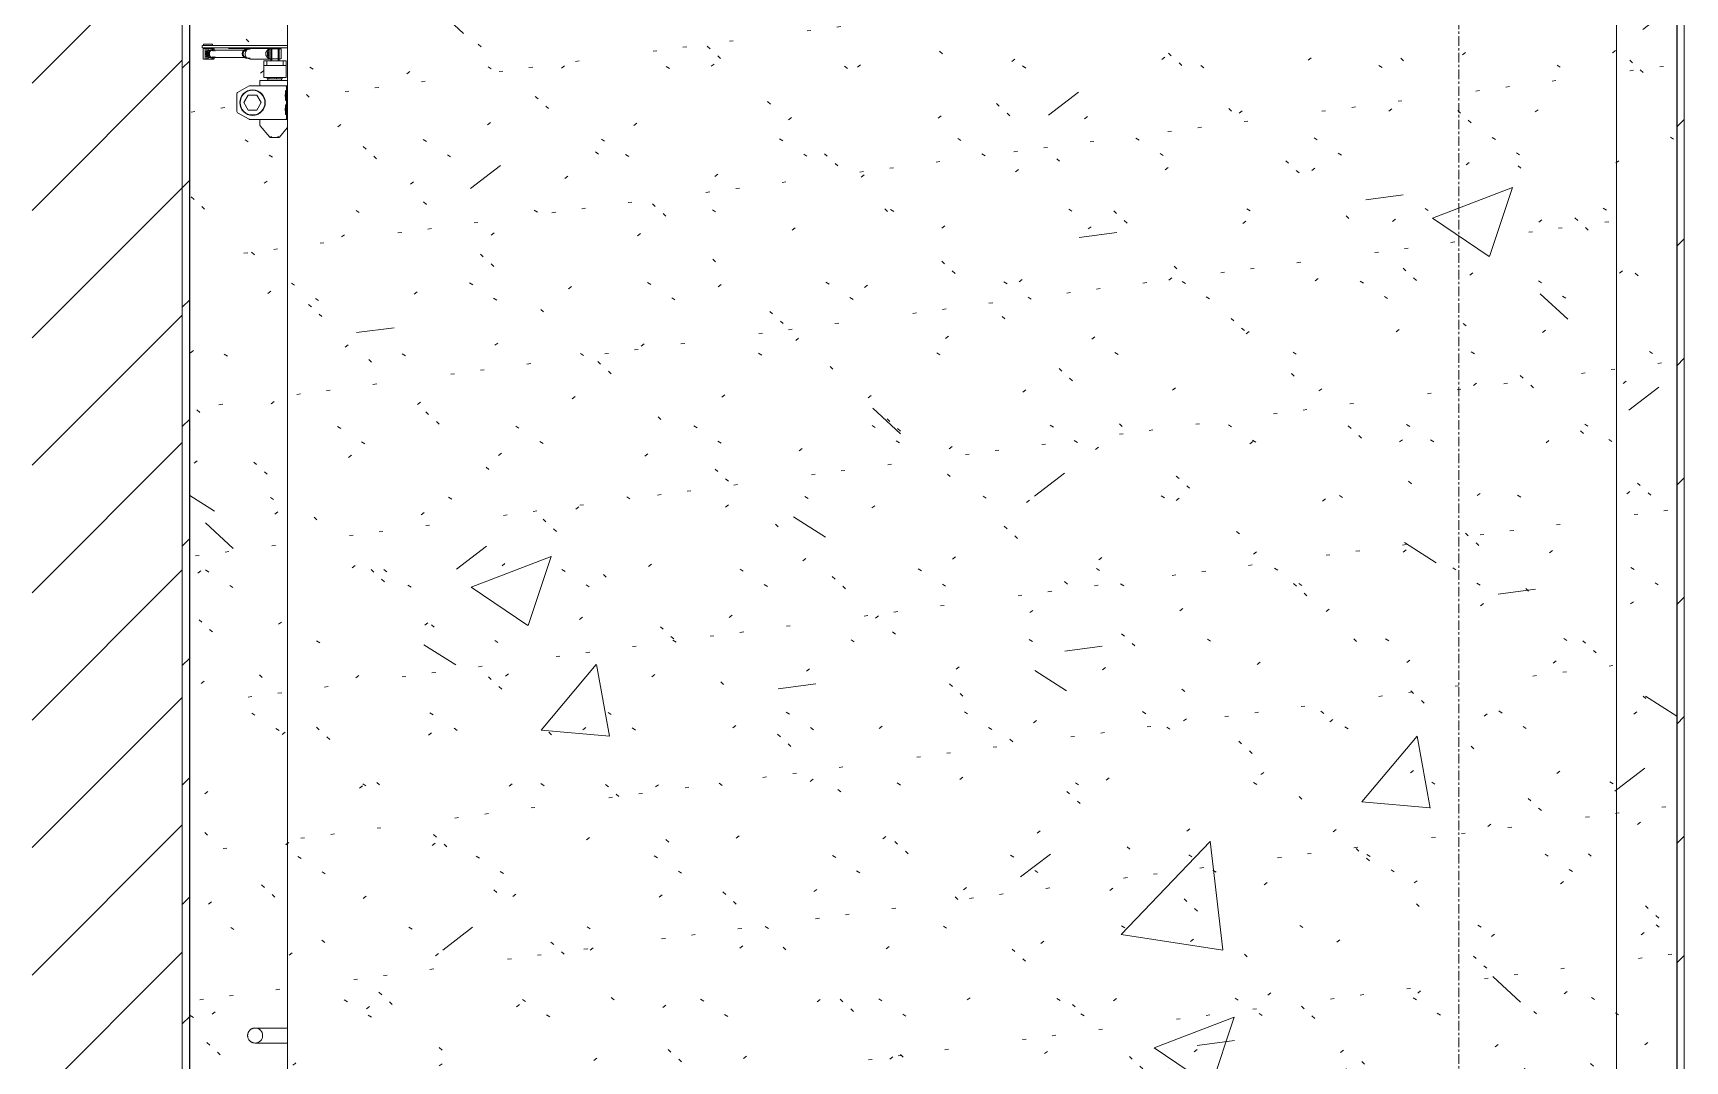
# Model space of a CAD drawing. Header units: millimetres. Extents: x 3451 to 201731, y -8641 to 35300.
# Drawn here: x 164892 to 167092, y 26866 to 28235 of the extents above; entities that cross this region are included whole.
import ezdxf

# ---------------------------------------------------------------- set-up
doc = ezdxf.new("R2010")
doc.units = ezdxf.units.MM
doc.linetypes.add('Grid Line', pattern=[22.225, 12.7, -3.175, 3.175, -3.175])
for name, color, linetype, lineweight in [('A-DOOR', 31, 'Continuous', 9), ('A-WALL', 113, 'Continuous', 9), ('A-WALL-PATT-4', 111, 'Continuous', 9), ('I-WALL', 2, 'Continuous', 9), ('I-WALL-2', 2, 'Continuous', 25), ('S-GRID-1', 1, 'Grid Line', 9)]:
    doc.layers.add(name, color=color, linetype=linetype, lineweight=lineweight)
pattern_1 = [(50, (148640.8, 14125), (1093.104, -95.634), [114.3, -1257.3]), (355, (148640.8, 14125), (-211.457, 1146.34), [91.44, -1005.84]), (100.451, (148731.9, 14117), (881.656, 1050.7), [97.14, -1068.54]), (46.184, (148640.8, 14429.8), (1626.475, -252.26), [171.45, -1885.95]), (96.636, (148776.3, 14408.8), (1424.42, 1484.57), [145.71, -1602.81]), (351.184, (148640.8, 14429.8), (1424.43, 1484.55), [137.16, -1508.76]), (21, (148793.2, 14353.6), (909.686, -613.59), [114.3, -1257.3]), (326, (148793.2, 14353.6), (370.81, 1105.13), [91.44, -1005.84]), (71.451, (148869, 14302.5), (1280.503, 491.528), [97.14, -1068.54]), (37.5, (148640.8, 14125), (18.5313, 507.33), [50.292, -943.356, 50.292, -970.788, -1009.65]), (37.5, (148640.8, 14125), (18.5313, 507.33), [-2014.728, 50.292, -959.358]), (7.5, (148640.8, 14125), (400.918, 601.084), [50.292, -531.876, 50.292, -920.496, -384.81]), (7.5, (148640.8, 14125), (400.918, 601.084), [-1552.956, 50.292, -334.518]), (327.5, (148300.93, 14125), (813.545, -34.374), [50.292, -330.708, 50.292, -1138.428, -1577.34]), (327.5, (148300.93, 14125), (813.545, -34.374), [-1569.72, 50.292, -1527.048]), (317.5, (148148.5, 14125), (888.775, 152.56), [50.292, -445.008, 50.292, -739.14, -1120.14]), (317.5, (148148.5, 14125), (888.775, 152.56), [-1284.732, 50.292, -1069.848])]
pattern_2 = [(37.5, (148640.78, 14125), (-4.79953, 146.8239), [5.029, -110.795, 5.029, -124.511, -123.825]), (37.5, (148640.78, 14125), (-4.79953, 146.8239), [-245.364, 5.029, -118.796]), (7.5, (148640.78, 14125), (134.8574, 215.0472), [5.029, -57.455, 5.029, -99.365, -40.005]), (7.5, (148640.78, 14125), (134.8574, 215.0472), [-166.878, 5.029, -34.976]), (327.5, (148547.06, 14125), (237.29776, 0.4316), [5.029, -33.071, 5.029, -132.131, -179.07]), (327.5, (148547.06, 14125), (237.29776, 0.4316), [-175.26, 5.029, -174.041]), (317.5, (148547.06, 14125), (229.067, 66.8792), [5.029, -14.021, 5.029, -84.887, -102.87]), (317.5, (148547.06, 14125), (229.067, 66.8792), [-108.966, 5.029, -97.841])]
pattern_3 = [(45, (148640.78, 14125), (-79.5495, 79.5495), [])]

# ---------------------------------------------------------------- blocks, each defined once
blk = doc.blocks.new('FD_02 - FD_03 - FD_03-KY THUAT-900x2200mm-V279-TKCS_MẶT CẮT D')
at = {"layer": 'A-DOOR'}
for p, q in [((-35510.8, 11218.5), (-35510.8, 11215.5)), ((-35510.3, 11218.5), (-35510.3, 11218.5)), ((-35510.3, 11218.5), (-35502.6, 11218.5)), ((-35510.3, 11215.5), (-35502.6, 11215.5)), ((-35510.3, 11215.5), (-35510.3, 11215.5)), ((-35509.6, 11214.5), (-35509.6, 11200.5)), ((-35509.3, 11214.5), (-35507, 11214.5)), ((-35509.1, 11220.3), (-35509.1, 11218.5)), ((-35497.1, 11220.3), (-35509.1, 11220.3)), ((-35509.1, 11220.3), (-35497.1, 11220.3)), ((-35507, 11200.5), (-35509.1, 11200.5)), ((-35508.1, 11215.5), (-35508.1, 11214.5)), ((-35507, 11214.5), (-35505.4, 11214.5)), ((-35507, 11214.5), (-35507, 11200.5)), ((-35505.4, 11200.5), (-35507, 11200.5)), ((-35506.7, 11214.5), (-35504.4, 11214.5)), ((-35504.8, 11214.5), (-35506.3, 11214.5)), ((-35504.1, 11214.5), (-35506.2, 11214.5)), ((-35506.2, 11200.5), (-35504.8, 11200.5)), ((-35503.5, 11214.5), (-35505.4, 11214.5)), ((-35505.4, 11200.5), (-35503.5, 11200.5)), ((-35504.6, 11214.5), (-35501.5, 11214.5)), ((-35504.6, 11200.5), (-35504.6, 11214.5)), ((-35501.5, 11200.5), (-35504.6, 11200.5)), ((-35503.7, 11211.5), (-35502, 11211.5)), ((-35503.7, 11211.5), (-35503.7, 11203.5)), ((-35502, 11203.5), (-35503.7, 11203.5)), ((-35503.1, 11218.5), (-35500.6, 11218.5)), ((-35500.6, 11218.5), (-35503.1, 11218.5)), ((-35501.6, 11218.5), (-35503.1, 11218.5)), ((-35503.1, 11218.5), (-35501.6, 11218.5)), ((-35500.6, 11215.5), (-35503.1, 11215.5)), ((-35503.1, 11215.5), (-35500.6, 11215.5)), ((-35500.6, 11215.5), (-35503.1, 11215.5)), ((-35503.1, 11215.5), (-35500.6, 11215.5)), ((-35501, 11218.5), (-35502.6, 11218.5)), ((-35502.6, 11218.5), (-35501, 11218.5)), ((-35502.6, 11215.5), (-35501, 11215.5)), ((-35501, 11215.5), (-35502.6, 11215.5)), ((-35502, 11211.5), (-35501.7, 11211.5)), ((-35501.7, 11203.5), (-35502, 11203.5)), ((-35501.7, 11211.5), (-35499.8, 11211.5)), ((-35499.8, 11203.5), (-35501.7, 11203.5)), ((-35451.6, 11212.5), (-35501.6, 11212.5)), ((-35501.6, 11202.5), (-35451.6, 11202.5)), ((-35501.5, 11214.5), (-35498.7, 11214.5)), ((-35498.7, 11200.5), (-35501.5, 11200.5)), ((-35501, 11218.5), (-35450.4, 11218.5)), ((-35501, 11215.5), (-35450.4, 11215.5)), ((-35498.8, 11200.5), (-35497.2, 11200.5)), ((-35498.7, 11214.5), (-35497.6, 11214.5)), ((-35498.7, 11214.5), (-35498.7, 11211.5)), ((-35498.7, 11203.5), (-35498.7, 11200.5)), ((-35497.6, 11200.5), (-35498.7, 11200.5)), ((-35498.3, 11214.5), (-35498.1, 11214.5)), ((-35498.1, 11214.5), (-35498.3, 11214.5)), ((-35496.6, 11214.5), (-35498.2, 11214.5)), ((-35498.1, 11214.5), (-35498.1, 11215.5)), ((-35495.7, 11214.5), (-35497.6, 11214.5)), ((-35497.6, 11200.5), (-35495.7, 11200.5)), ((-35497.2, 11214.5), (-35496.6, 11214.5)), ((-35497.2, 11211.5), (-35497.2, 11214.5)), ((-35497.2, 11200.5), (-35497.2, 11203.5)), ((-35497.1, 11218.5), (-35497.1, 11220.3)), ((-35496.6, 11211.4), (-35496.6, 11214.5)), ((-35496.6, 11200.5), (-35496.6, 11203.6)), ((-35473.8, 11214.5), (-35475.8, 11214.5)), ((-35475.8, 11214.5), (-35473.8, 11214.5)), ((-35407.8, 11214.5), (-35473.8, 11214.5)), ((-35447, 11213.5), (-35451.6, 11213.5)), ((-35451.6, 11201.5), (-35447, 11201.5)), ((-35450.4, 11218.5), (-35449.4, 11218.5)), ((-35450.4, 11215.5), (-35449.4, 11215.5)), ((-35449.4, 11218.5), (-35423.8, 11218.5)), ((-35449.4, 11215.5), (-35423.8, 11215.5)), ((-35418.9, 11214.5), (-35447, 11214.5)), ((-35447, 11200.5), (-35418.9, 11200.5)), ((-35423.8, 11218.5), (-35422.6, 11218.5)), ((-35423.8, 11215.5), (-35422.6, 11215.5)), ((-35423.3, 11218.5), (-35422.8, 11218.5)), ((-35422.8, 11218.5), (-35423.3, 11218.5)), ((-35422.8, 11215.5), (-35423.3, 11215.5)), ((-35423.3, 11215.5), (-35422.8, 11215.5)), ((-35422.6, 11218.5), (-35397.4, 11218.5)), ((-35422.6, 11215.5), (-35397.4, 11215.5)), ((-35422.2, 11213.6), (-35422.2, 11201.4)), ((-35422.2, 11213.6), (-35422.2, 11201.4)), ((-35421.8, 11214), (-35421.8, 11201)), ((-35421.4, 11214), (-35406.2, 11214)), ((-35406.2, 11201), (-35421.4, 11201)), ((-35419.3, 11214), (-35419.3, 11198)), ((-35418.1, 11214), (-35418.1, 11198)), ((-35409.5, 11198), (-35409.5, 11214)), ((-35408.3, 11198), (-35408.3, 11214)), ((-35407.8, 11214.5), (-35405.8, 11214.5)), ((-35405.8, 11214.5), (-35407.8, 11214.5)), ((-35405.8, 11201), (-35405.8, 11214)), ((-35428.9, 11192), (-35428.9, 11198)), ((-35428.9, 11198), (-35424.6, 11198)), ((-35424.6, 11192), (-35428.9, 11192)), ((-35428.9, 11181.1), (-35428.9, 11189.4)), ((-35424.6, 11198), (-35403, 11198)), ((-35424.6, 11198), (-35424.6, 11192)), ((-35403, 11192), (-35424.6, 11192)), ((-35403, 11198), (-35398.9, 11198)), ((-35403, 11198), (-35403, 11192)), ((-35398.9, 11192), (-35403, 11192)), ((-35398.9, 11198), (-35398.9, 11192)), ((-35398.9, 11189.4), (-35398.9, 11181.1)), ((-35463.6, 11156.1), (-35448.1, 11164.7)), ((-35447.1, 11165), (-35403, 11165)), ((-35433.9, 11172), (-35433.9, 11165)), ((-35433.2, 11172), (-35433.9, 11172)), ((-35433.9, 11172), (-35409.2, 11172)), ((-35428.9, 11176), (-35398.9, 11176)), ((-35428.9, 11176), (-35428.9, 11176)), ((-35428.9, 11176), (-35422.5, 11176)), ((-35424.3, 11176), (-35421.7, 11176)), ((-35424.3, 11176), (-35424.3, 11174)), ((-35423, 11174), (-35424.3, 11174)), ((-35423.3, 11174), (-35423.3, 11172)), ((-35423, 11174), (-35423.3, 11174)), ((-35423.3, 11174), (-35420.7, 11174)), ((-35416.6, 11174), (-35423, 11174)), ((-35421.7, 11174), (-35423, 11174)), ((-35421.7, 11176), (-35411.6, 11176)), ((-35421.7, 11176), (-35421.7, 11174)), ((-35416.6, 11174), (-35421.7, 11174)), ((-35420.7, 11174), (-35416.6, 11174)), ((-35412, 11174), (-35416.6, 11174)), ((-35416.6, 11174), (-35412, 11174)), ((-35411.6, 11174), (-35416.6, 11174)), ((-35412, 11174), (-35407.9, 11174)), ((-35407.9, 11174), (-35412, 11174)), ((-35411.6, 11176), (-35404.3, 11176)), ((-35411.6, 11174), (-35411.6, 11176)), ((-35407.9, 11174), (-35411.6, 11174)), ((-35409.2, 11172), (-35397.4, 11172)), ((-35404.3, 11174), (-35407.9, 11174)), ((-35406.5, 11174), (-35405.6, 11174)), ((-35405.3, 11174), (-35406.5, 11174)), ((-35405.6, 11174), (-35405.3, 11174)), ((-35405.3, 11172), (-35405.3, 11174)), ((-35404.3, 11176), (-35404.3, 11174)), ((-35404.2, 11176), (-35398.9, 11176)), ((-35403, 11165), (-35400, 11165)), ((-35397.4, 11165), (-35400.5, 11165)), ((-35400, 11165), (-35398.9, 11165)), ((-35398.7, 11162), (-35398.7, 11123)), ((-35464.7, 11130.7), (-35464.7, 11154.3)), ((-35455.2, 11142.5), (-35449.4, 11152.5)), ((-35449.4, 11132.5), (-35455.2, 11142.5)), ((-35449.4, 11152.5), (-35437.9, 11152.5)), ((-35437.9, 11152.5), (-35432.1, 11142.5)), ((-35432.1, 11142.5), (-35437.9, 11132.5)), ((-35448.1, 11120.3), (-35463.6, 11128.9)), ((-35437.9, 11132.5), (-35449.4, 11132.5)), ((-35403, 11120), (-35447.1, 11120)), ((-35433.8, 11120), (-35433.8, 11112.4)), ((-35433.5, 11111.7), (-35420.6, 11096.3)), ((-35400, 11120), (-35403, 11120)), ((-35400.5, 11120), (-35397.4, 11120)), ((-35398.9, 11120), (-35400, 11120)), ((-35418, 11097), (-35419.8, 11097)), ((-35419.8, 11097), (-35418, 11097)), ((-35417.8, 11096), (-35410.8, 11096)), ((-35410.8, 11096), (-35417.8, 11096)), ((-35408.8, 11097), (-35410.6, 11097)), ((-35410.6, 11097), (-35408.8, 11097)), ((-35408, 11096.3), (-35397.4, 11109)), ((-35397.4, 9910), (-35425.3, 9910)), ((-35425.3, 9890), (-35397.4, 9890))]:
    blk.add_line(p, q, dxfattribs=at)
at = {"layer": 'A-DOOR', "flags": 128}
for points in [[(-35499.8, 11211.5), (-35500.2, 11211), (-35500.5, 11210.4), (-35500.7, 11209.7), (-35500.9, 11209), (-35501, 11208.3), (-35501, 11207.5)], [(-35501, 11207.5), (-35501, 11206.7), (-35500.9, 11206), (-35500.7, 11205.3), (-35500.5, 11204.6), (-35500.2, 11204), (-35499.8, 11203.5)], [(-35398.7, 11162), (-35398.7, 11162.7), (-35398.7, 11163.3), (-35398.7, 11163.9), (-35398.8, 11164.3), (-35398.8, 11164.7), (-35398.9, 11164.9), (-35398.9, 11165)], [(-35398.9, 11164.9), (-35398.8, 11164.7), (-35398.8, 11164.3), (-35398.7, 11163.9), (-35398.7, 11163.3), (-35398.7, 11162.7), (-35398.7, 11162)], [(-35433.5, 11111.7), (-35433.6, 11111.7), (-35433.6, 11111.8), (-35433.6, 11111.8), (-35433.6, 11111.8), (-35433.7, 11111.9), (-35433.7, 11111.9), (-35433.7, 11112), (-35433.7, 11112), (-35433.7, 11112), (-35433.8, 11112.1), (-35433.8, 11112.1), (-35433.8, 11112.2), (-35433.8, 11112.2), (-35433.8, 11112.3), (-35433.8, 11112.3), (-35433.8, 11112.3), (-35433.8, 11112.4), (-35433.8, 11112.4)], [(-35398.9, 11120), (-35398.9, 11120.1), (-35398.8, 11120.3), (-35398.8, 11120.7), (-35398.7, 11121.1), (-35398.7, 11121.7), (-35398.7, 11122.3), (-35398.7, 11123)], [(-35398.7, 11123), (-35398.7, 11122.3), (-35398.7, 11121.7), (-35398.7, 11121.1), (-35398.8, 11120.7), (-35398.8, 11120.3), (-35398.9, 11120.1)], [(-35419.9, 11096), (-35419.9, 11096), (-35420, 11096), (-35420, 11096), (-35420, 11096), (-35420.1, 11096), (-35420.1, 11096), (-35420.1, 11096), (-35420.2, 11096), (-35420.2, 11096.1), (-35420.2, 11096.1), (-35420.3, 11096.1), (-35420.3, 11096.1), (-35420.3, 11096.1), (-35420.4, 11096.1), (-35420.4, 11096.2), (-35420.4, 11096.2), (-35420.5, 11096.2), (-35420.5, 11096.2), (-35420.5, 11096.3), (-35420.5, 11096.3), (-35420.6, 11096.3), (-35420.6, 11096.3)], [(-35419.9, 11096), (-35419.9, 11096), (-35419.9, 11096), (-35419.8, 11096), (-35419.8, 11096), (-35419.8, 11096), (-35419.7, 11096), (-35419.7, 11096), (-35419.6, 11096), (-35419.5, 11096), (-35419.4, 11096), (-35419.4, 11096), (-35419.3, 11096), (-35419.1, 11096), (-35419, 11096), (-35418.9, 11096), (-35418.8, 11096), (-35418.6, 11096), (-35418.5, 11096), (-35418.4, 11096), (-35418.2, 11096), (-35418, 11096), (-35417.9, 11096), (-35417.7, 11096), (-35417.5, 11096), (-35417.3, 11096), (-35417.1, 11096), (-35416.9, 11096), (-35416.7, 11096), (-35416.5, 11096), (-35416.3, 11096), (-35416.1, 11096), (-35415.9, 11096), (-35415.7, 11096), (-35415.5, 11096), (-35415.3, 11096), (-35415, 11096), (-35414.8, 11096), (-35414.6, 11096), (-35414.4, 11096), (-35414.1, 11096), (-35413.9, 11096), (-35413.7, 11096), (-35413.5, 11096), (-35413.3, 11096), (-35413, 11096), (-35412.8, 11096), (-35412.6, 11096), (-35412.4, 11096), (-35412.2, 11096), (-35412, 11096), (-35411.8, 11096), (-35411.6, 11096), (-35411.4, 11096), (-35411.2, 11096), (-35411, 11096), (-35410.9, 11096), (-35410.7, 11096), (-35410.5, 11096), (-35410.4, 11096), (-35410.2, 11096), (-35410.1, 11096), (-35409.9, 11096), (-35409.8, 11096), (-35409.7, 11096), (-35409.5, 11096), (-35409.4, 11096), (-35409.3, 11096), (-35409.2, 11096), (-35409.1, 11096), (-35409.1, 11096), (-35409, 11096), (-35408.9, 11096), (-35408.9, 11096), (-35408.8, 11096), (-35408.8, 11096), (-35408.8, 11096), (-35408.7, 11096), (-35408.7, 11096)], [(-35408.7, 11096), (-35408.7, 11096), (-35408.8, 11096), (-35408.8, 11096), (-35408.8, 11096), (-35408.8, 11096), (-35408.9, 11096), (-35409, 11096), (-35409, 11096), (-35409.1, 11096), (-35409.2, 11096), (-35409.3, 11096), (-35409.4, 11096), (-35409.5, 11096), (-35409.6, 11096), (-35409.7, 11096), (-35409.8, 11096), (-35410, 11096), (-35410.1, 11096), (-35410.3, 11096), (-35410.4, 11096), (-35410.6, 11096), (-35410.8, 11096), (-35410.9, 11096), (-35411.1, 11096), (-35411.3, 11096), (-35411.5, 11096), (-35411.7, 11096), (-35411.9, 11096), (-35412.1, 11096), (-35412.3, 11096), (-35412.5, 11096), (-35412.7, 11096), (-35412.9, 11096), (-35413.1, 11096), (-35413.4, 11096), (-35413.6, 11096), (-35413.8, 11096), (-35414, 11096), (-35414.3, 11096), (-35414.5, 11096), (-35414.7, 11096), (-35414.9, 11096), (-35415.1, 11096), (-35415.4, 11096), (-35415.6, 11096), (-35415.8, 11096), (-35416, 11096), (-35416.2, 11096), (-35416.4, 11096), (-35416.6, 11096), (-35416.8, 11096), (-35417, 11096), (-35417.2, 11096), (-35417.4, 11096), (-35417.6, 11096), (-35417.8, 11096), (-35417.9, 11096), (-35418.1, 11096), (-35418.3, 11096), (-35418.4, 11096), (-35418.6, 11096), (-35418.7, 11096), (-35418.8, 11096), (-35419, 11096), (-35419.1, 11096), (-35419.2, 11096), (-35419.3, 11096), (-35419.4, 11096), (-35419.5, 11096), (-35419.6, 11096), (-35419.6, 11096), (-35419.7, 11096), (-35419.7, 11096), (-35419.8, 11096), (-35419.8, 11096), (-35419.9, 11096), (-35419.9, 11096), (-35419.9, 11096)], [(-35408, 11096.3), (-35408.1, 11096.3), (-35408.1, 11096.3), (-35408.1, 11096.2), (-35408.1, 11096.2), (-35408.2, 11096.2), (-35408.2, 11096.2), (-35408.2, 11096.2), (-35408.3, 11096.1), (-35408.3, 11096.1), (-35408.3, 11096.1), (-35408.4, 11096.1), (-35408.4, 11096.1), (-35408.4, 11096.1), (-35408.5, 11096), (-35408.5, 11096), (-35408.5, 11096), (-35408.6, 11096), (-35408.6, 11096), (-35408.6, 11096), (-35408.7, 11096), (-35408.7, 11096), (-35408.7, 11096)], [(-35450.3, 9900), (-35450.3, 9900.4), (-35450.3, 9900.8), (-35450.2, 9901.2), (-35450.2, 9901.6), (-35450.1, 9902), (-35450, 9902.4)], [(-35445.4, 9908.6), (-35445, 9908.8), (-35444.7, 9909), (-35444.3, 9909.2), (-35443.9, 9909.3), (-35443.6, 9909.5), (-35443.2, 9909.6), (-35442.8, 9909.7), (-35442.4, 9909.8), (-35442, 9909.9), (-35441.6, 9909.9), (-35441.2, 9910), (-35440.8, 9910), (-35440.4, 9910), (-35440.3, 9910)], [(-35440.3, 9910), (-35440.3, 9910), (-35440.3, 9910), (-35440.2, 9910), (-35440.1, 9910), (-35440, 9910), (-35439.9, 9910), (-35439.7, 9910), (-35439.5, 9910), (-35439.3, 9910), (-35439.1, 9910), (-35438.9, 9910), (-35438.6, 9910), (-35438.3, 9910), (-35438, 9910), (-35437.7, 9910), (-35437.3, 9910), (-35437, 9910), (-35436.6, 9910), (-35436.2, 9910), (-35435.8, 9910), (-35435.3, 9910), (-35434.9, 9910), (-35434.4, 9910), (-35433.9, 9910), (-35433.4, 9910), (-35432.9, 9910), (-35432.4, 9910), (-35431.8, 9910), (-35431.3, 9910), (-35430.7, 9910), (-35430.2, 9910), (-35429.6, 9910), (-35429, 9910), (-35428.4, 9910), (-35427.9, 9910), (-35427.3, 9910), (-35426.7, 9910), (-35426.1, 9910), (-35425.5, 9910), (-35425.3, 9910)], [(-35450, 9897.5), (-35450.1, 9897.9), (-35450.2, 9898.3), (-35450.2, 9898.7), (-35450.3, 9899.1), (-35450.3, 9899.5), (-35450.3, 9899.9), (-35450.3, 9900)], [(-35441.5, 9890.1), (-35441.9, 9890.1), (-35442.3, 9890.2), (-35442.7, 9890.3), (-35443.1, 9890.4), (-35443.5, 9890.5), (-35443.8, 9890.6), (-35444.2, 9890.8), (-35444.6, 9891), (-35444.9, 9891.1), (-35445.3, 9891.3), (-35445.6, 9891.5), (-35446, 9891.7), (-35446.3, 9892), (-35446.6, 9892.2)], [(-35425.3, 9890), (-35425.9, 9890), (-35426.5, 9890), (-35427.1, 9890), (-35427.7, 9890), (-35428.3, 9890), (-35428.9, 9890), (-35429.5, 9890), (-35430, 9890), (-35430.6, 9890), (-35431.2, 9890), (-35431.7, 9890), (-35432.2, 9890), (-35432.8, 9890), (-35433.3, 9890), (-35433.8, 9890), (-35434.3, 9890), (-35434.7, 9890), (-35435.2, 9890), (-35435.6, 9890), (-35436.1, 9890), (-35436.5, 9890), (-35436.9, 9890), (-35437.2, 9890), (-35437.6, 9890), (-35437.9, 9890), (-35438.2, 9890), (-35438.5, 9890), (-35438.8, 9890), (-35439.1, 9890), (-35439.3, 9890), (-35439.5, 9890), (-35439.7, 9890)]]:
    blk.add_lwpolyline(points, dxfattribs=at)
at = {"layer": 'A-DOOR'}
for centre, radius, start, end in [((-35462.7, 11154.3), 2, 119.1975, 180), ((-35443.7, 11142.5), 17, 0, 180), ((-35443.7, 11142.5), 16.5, 0, 180), ((-35447.1, 11163), 2, 90, 119.1975), ((-35443.7, 11142.5), 17, 60, 75), ((-35443.7, 11142.5), 17, 180, 0), ((-35443.7, 11142.5), 16.5, 180, 0), ((-35462.7, 11130.7), 2, 180, 240.8025), ((-35447.1, 11122), 2, 240.8025, 270), ((-35443.7, 11142.5), 17, 285, 300), ((-35440.3, 9900), 10, 0, 180), ((-35440.3, 9900), 10, 180, 0)]:
    blk.add_arc(centre, radius, start, end, dxfattribs=at)
for centre, major_axis, ratio, start_param, end_param in [((-35501.6, 11207.5), (0, 5), 0.965835, 0.523599, 1.047198), ((-35501.6, 11207.5), (0, 5), 0.965835, 2.094395, 2.617994), ((-35500.8, 11207.5), (0, 5), 0.965835, 0.65038, 1.340692), ((-35504.8, 11207.5), (0, 2.5), 0.259156, 4.712389, 7.853982), ((-35504.8, 11207.5), (0, 2.5), 0.259156, 1.570796, 4.712389), ((-35500.8, 11207.5), (0, 5), 0.965835, 1.8009, 2.491212), ((-35505.4, 11207.5), (0, 7), 0.259156, 4.712389, 6.283185), ((-35505.4, 11207.5), (0, 7), 0.259156, 3.141593, 4.712389), ((-35503.5, 11207.5), (0, 7), 0.259156, 4.712389, 6.283185), ((-35502.9, 11207.5), (0, 2.5), 0.259156, 4.712389, 7.853982), ((-35502.9, 11207.5), (0, 2.5), 0.259156, 4.712389, 7.853982), ((-35503.5, 11207.5), (0, 7), 0.259156, 3.141593, 4.712389), ((-35502.9, 11207.5), (0, 2.5), 0.259156, 1.570796, 4.712389), ((-35502.9, 11207.5), (0, 2.5), 0.259156, 1.570796, 4.712389), ((-35497.6, 11207.5), (0, 7), 0.259156, 5.235988, 6.283185), ((-35497.6, 11207.5), (0, 7), 0.259156, 3.141593, 4.18879), ((-35495.7, 11207.5), (0, 7), 0.259156, 5.235988, 6.283185), ((-35495.7, 11207.5), (0, 7), 0.259156, 3.141593, 4.18879), ((-35451.6, 11207.5), (0, 6), 0.965835, 0, 1.570796), ((-35451.6, 11207.5), (0, 6), 0.965835, 1.570796, 3.141593), ((-35451.6, 11207.5), (0, 5), 0.965835, 0.261799, 1.570796), ((-35451.6, 11207.5), (0, 5), 0.965835, 1.570796, 2.879793), ((-35447, 11207.5), (0, 7), 0.965835, 0, 1.570796), ((-35447, 11207.5), (0, 7), 0.965835, 1.570796, 3.141593), ((-35422, 11207.5), (0, 6.79), 0.259156, 0.291061, 1.570796), ((-35422, 11207.5), (0, 6.79), 0.259156, 1.570796, 2.850532), ((-35422.2, 11207.5), (0, 2.5), 0.259156, 4.712389, 7.853982), ((-35422.2, 11207.5), (0, 2.5), 0.259156, 1.570796, 4.712389), ((-35420.1, 11207.5), (0, 6.79), 0.259156, 0.547008, 1.570796), ((-35420.1, 11207.5), (0, 6.79), 0.259156, 1.570796, 2.594585), ((-35418.9, 11207.5), (0, 7), 0.965835, 6.029595, 6.536775), ((-35418.9, 11207.5), (0, 7), 0.965835, 2.888003, 3.141593), ((-35428.9, 11186), (0, 6), 0.000349, 0, 0.959931), ((-35428.9, 11188), (0, 12), 0.000349, 3.141593, 4.101524), ((-35398.9, 11186), (0, 6), 0.000349, 0, 0.959931), ((-35398.9, 11188), (0, 12), 0.000349, 3.141593, 4.101524)]:
    blk.add_ellipse(centre, major_axis=major_axis, ratio=ratio, start_param=start_param, end_param=end_param, dxfattribs=at)
for points, knots in [([(-35426.2, 11207.5), (-35426.2, 11207.8), (-35426.2, 11208.2), (-35426.1, 11208.7), (-35426, 11209), (-35425.9, 11209.4), (-35425.7, 11209.8), (-35425.6, 11210), (-35425.5, 11210.3), (-35425.4, 11210.4), (-35425.3, 11210.6), (-35425.2, 11210.8), (-35425, 11211.1), (-35424.8, 11211.3), (-35424.7, 11211.5), (-35424.6, 11211.7), (-35424.4, 11211.8), (-35424.3, 11212), (-35424, 11212.3), (-35423.8, 11212.5), (-35423.4, 11212.8), (-35422.8, 11213.2), (-35422.4, 11213.5), (-35422.2, 11213.6)], [0, 0, 0, 0, 0.1, 0.15, 0.2, 0.25, 0.3, 0.35, 0.375, 0.4, 0.425, 0.45, 0.5, 0.55, 0.575, 0.6, 0.625, 0.65, 0.7, 0.75, 0.8, 0.9, 1, 1, 1, 1]), ([(-35422.2, 11201.4), (-35422.4, 11201.5), (-35422.8, 11201.8), (-35423.4, 11202.2), (-35423.8, 11202.5), (-35424, 11202.7), (-35424.3, 11203), (-35424.4, 11203.2), (-35424.6, 11203.3), (-35424.7, 11203.5), (-35424.8, 11203.7), (-35425, 11203.9), (-35425.2, 11204.2), (-35425.3, 11204.4), (-35425.4, 11204.6), (-35425.5, 11204.7), (-35425.6, 11205), (-35425.7, 11205.2), (-35425.9, 11205.6), (-35426, 11206), (-35426.1, 11206.3), (-35426.2, 11206.8), (-35426.2, 11207.2), (-35426.2, 11207.5)], [0, 0, 0, 0, 0.1, 0.2, 0.25, 0.3, 0.35, 0.375, 0.4, 0.425, 0.45, 0.5, 0.55, 0.575, 0.6, 0.625, 0.65, 0.7, 0.75, 0.8, 0.85, 0.9, 1, 1, 1, 1]), ([(-35400, 11154.9), (-35399.9, 11156), (-35399.8, 11157.3), (-35399.6, 11158.4), (-35399.5, 11158.7), (-35399.3, 11158.5), (-35399.2, 11157.9), (-35399.1, 11156.9), (-35399, 11155.5), (-35398.9, 11153.8), (-35398.9, 11152.6), (-35398.9, 11152)], [0, 0, 0, 0, 0.2, 0.3, 0.4, 0.5, 0.6, 0.7, 0.8, 0.9, 1, 1, 1, 1]), ([(-35398.9, 11152), (-35398.9, 11153.2), (-35398.9, 11155), (-35399.1, 11156.9), (-35399.2, 11157.9), (-35399.3, 11158.5), (-35399.5, 11158.7), (-35399.6, 11158.4), (-35399.8, 11157.6), (-35399.9, 11156.4), (-35400, 11155.4), (-35400, 11154.9)], [0, 0, 0, 0, 0.2, 0.3, 0.4, 0.5, 0.6, 0.7, 0.8, 0.9, 1, 1, 1, 1]), ([(-35398.9, 11152), (-35398.9, 11150.8), (-35398.9, 11149), (-35399.1, 11147.1), (-35399.2, 11146.1), (-35399.3, 11145.5), (-35399.5, 11145.3), (-35399.6, 11145.6), (-35399.8, 11146.4), (-35399.9, 11147.6), (-35400, 11148.6), (-35400, 11149.1)], [0, 0, 0, 0, 0.2, 0.3, 0.4, 0.5, 0.6, 0.7, 0.8, 0.9, 1, 1, 1, 1]), ([(-35400, 11149.1), (-35399.9, 11148), (-35399.8, 11146.7), (-35399.6, 11145.6), (-35399.5, 11145.3), (-35399.3, 11145.5), (-35399.2, 11146.1), (-35399.1, 11147.1), (-35399, 11148.5), (-35398.9, 11150.2), (-35398.9, 11151.4), (-35398.9, 11152)], [0, 0, 0, 0, 0.2, 0.3, 0.4, 0.5, 0.6, 0.7, 0.8, 0.9, 1, 1, 1, 1]), ([(-35400, 11135.9), (-35399.9, 11137), (-35399.8, 11138.3), (-35399.6, 11139.4), (-35399.5, 11139.7), (-35399.3, 11139.5), (-35399.2, 11138.9), (-35399.1, 11137.9), (-35399, 11136.5), (-35398.9, 11134.8), (-35398.9, 11133.6), (-35398.9, 11133)], [0, 0, 0, 0, 0.2, 0.3, 0.4, 0.5, 0.6, 0.7, 0.8, 0.9, 1, 1, 1, 1]), ([(-35398.9, 11133), (-35398.9, 11134.2), (-35398.9, 11136), (-35399.1, 11137.9), (-35399.2, 11138.9), (-35399.3, 11139.5), (-35399.5, 11139.7), (-35399.6, 11139.4), (-35399.8, 11138.6), (-35399.9, 11137.4), (-35400, 11136.4), (-35400, 11135.9)], [0, 0, 0, 0, 0.2, 0.3, 0.4, 0.5, 0.6, 0.7, 0.8, 0.9, 1, 1, 1, 1]), ([(-35398.9, 11133), (-35398.9, 11131.8), (-35398.9, 11130), (-35399.1, 11128.1), (-35399.2, 11127.1), (-35399.3, 11126.5), (-35399.5, 11126.3), (-35399.6, 11126.6), (-35399.8, 11127.4), (-35399.9, 11128.6), (-35400, 11129.6), (-35400, 11130.1)], [0, 0, 0, 0, 0.2, 0.3, 0.4, 0.5, 0.6, 0.7, 0.8, 0.9, 1, 1, 1, 1]), ([(-35400, 11130.1), (-35399.9, 11129), (-35399.8, 11127.7), (-35399.6, 11126.6), (-35399.5, 11126.3), (-35399.3, 11126.5), (-35399.2, 11127.1), (-35399.1, 11128.1), (-35399, 11129.5), (-35398.9, 11131.2), (-35398.9, 11132.4), (-35398.9, 11133)], [0, 0, 0, 0, 0.2, 0.3, 0.4, 0.5, 0.6, 0.7, 0.8, 0.9, 1, 1, 1, 1])]:
    blk.add_open_spline(points, degree=3, knots=knots, dxfattribs=at)
for points in [[(-35400.1, 11152), (-35400.1, 11152.5), (-35400.1, 11153.5), (-35400, 11154.4), (-35400, 11154.9)], [(-35400, 11154.9), (-35400, 11154.4), (-35400, 11154), (-35400.1, 11153.5)], [(-35400, 11149.1), (-35400, 11149.6), (-35400.1, 11150.5), (-35400.1, 11151.5), (-35400.1, 11152)], [(-35400.1, 11150.5), (-35400, 11150), (-35400, 11149.6), (-35400, 11149.1)], [(-35400.1, 11133), (-35400.1, 11133.5), (-35400.1, 11134.5), (-35400, 11135.4), (-35400, 11135.9)], [(-35400, 11135.9), (-35400, 11135.4), (-35400, 11135), (-35400.1, 11134.5)], [(-35400, 11130.1), (-35400, 11130.6), (-35400.1, 11131.5), (-35400.1, 11132.5), (-35400.1, 11133)], [(-35400.1, 11131.5), (-35400, 11131), (-35400, 11130.6), (-35400, 11130.1)]]:
    blk.add_open_spline(points, degree=3, dxfattribs=at)

msp = doc.modelspace()

# ---------------------------------------------------------------- hatches: boundary and pattern name
at = {"layer": 'A-WALL-PATT-4'}
h = msp.add_hatch(dxfattribs=at)
h.set_pattern_fill('FP_40', color=256, style=0, pattern_type=2)
h.set_pattern_definition(pattern_3)
h.paths.add_polyline_path([(165100.5, 26000), (165100.5, 29150), (165090.5, 29150), (165090.5, 26000)])
h.paths.add_polyline_path([(165098, 29350), (165100.5, 29350), (165100.5, 29400), (165090.5, 29400), (165090.5, 29350)])
h = msp.add_hatch(dxfattribs=at)
h.set_pattern_fill('FP_40', color=256, style=0, pattern_type=2)
h.set_pattern_definition(pattern_3)
h.paths.add_polyline_path([(167090.9, 26000), (167090.7, 29150), (167080.9, 29150), (167080.9, 26000)])
h.paths.add_polyline_path([(167080.9, 29350), (167090.9, 29350), (167090.9, 29400), (167080.9, 29400)])
h = msp.add_hatch(dxfattribs=at)
h.set_pattern_fill('FP_32', color=256, style=0, pattern_type=2)
h.set_pattern_definition([(45, (148640.78, 14125), (-84.8528, 84.8528), [])])
h.paths.add_polyline_path([(165090.5, 25950), (165090.5, 29150), (164890.5, 29150), (164890.5, 25950), (165015, 25950)])
h = msp.add_hatch(dxfattribs=at)
h.set_pattern_fill('FP_35', color=256, style=0, pattern_type=2)
h.set_pattern_definition(pattern_1)
h.paths.add_polyline_path([(165202.5, 26900), (165195.9, 26891.3), (165194, 26892.1), (165187.1, 26890.2), (165180.1, 26893.6), (165177.9, 26897.4), (165178.3, 26903.3), (165182.5, 26908.7), (165198.7, 26907.1), (165202.3, 26900.5)])
h.paths.add_polyline_path([(165180.7, 28165), (165186.1, 28159.2), (165188.6, 28159.9), (165184.2, 28162.7)])
h.paths.add_polyline_path([(165229, 28172), (165227.4, 28176.3), (165199, 28177.4), (165199, 28191.8), (165229, 28190.5), (165229, 28176.3)])
h.paths.add_polyline_path([(165230.5, 26000), (165230.5, 26890.3), (165202.5, 26891.3), (165201.4, 26892.5), (165199.8, 26893.1), (165202.5, 26896), (165202.5, 26905), (165202.5, 26907.1), (165202.5, 26909.7), (165230.5, 26909.7), (165229.2, 28107.5), (165218.2, 28097), (165206.7, 28098.6), (165194.7, 28112.4), (165194.3, 28120), (165180.7, 28120), (165179.7, 28120.3), (165163.2, 28130.7), (165164.2, 28156.1), (165179.7, 28164.7), (165180.7, 28165), (165194.6, 28165), (165196.2, 28172), (165230.5, 28172), (165230.5, 28215.5), (165126.8, 28215.5), (165126.8, 28218.5), (165230.5, 28218.5), (165230.5, 28500), (165100.5, 28500), (165100.5, 26000)])
h.paths.add_polyline_path([(165191.9, 26892.5), (165195.9, 26894.8), (165192.6, 26892.9)])
h.paths.add_polyline_path([(165195.4, 26893.1), (165198.5, 26900.9), (165197.2, 26900), (165195.9, 26894.4)])
h.paths.add_polyline_path([(165229.2, 28120), (165230.5, 28120), (165229.2, 28165), (165226.3, 28165), (165227.7, 28138.1), (165227.7, 28120)])
h.paths.add_polyline_path([(165211.2, 28174), (165210.6, 28176), (165211.9, 28174.3)])
h.paths.add_polyline_path([(165219.9, 28174), (165218.6, 28176), (165221.6, 28174.9)])
h.paths.add_polyline_path([(165215.2, 28192), (165199, 28192), (165199, 28198), (165209.3, 28198.6), (165207.9, 28200.8), (165201.8, 28200.7), (165176.5, 28202.2), (165174.3, 28206), (165175, 28211), (165179.1, 28214.3), (165221.3, 28214), (165220, 28201), (165218.8, 28200), (165219.1, 28198), (165229, 28198), (165229, 28192), (165215.8, 28192)])
h.paths.add_polyline_path([(165126.6, 28200.5), (165123.3, 28200.5), (165124.8, 28214.5), (165129.1, 28214.5), (165130.1, 28211.5), (165172.7, 28211), (165171.5, 28206.7), (165173.6, 28203.3), (165171.5, 28202.7), (165129.4, 28202.7), (165127.4, 28200.5), (165126.8, 28200.5)])
h.paths.add_polyline_path([(165120.9, 28200.5), (165119.8, 28200.5), (165120.9, 28214.5), (165122.1, 28206.4)])
h.paths.add_polyline_path([(165204.4, 28202.2), (165202.8, 28211), (165201.6, 28207.5), (165204.1, 28202.6)])
h.paths.add_polyline_path([(165177.4, 28215.5), (165178.4, 28215.5), (165177.4, 28217.5)])
h.paths.add_polyline_path([(165124.8, 28215.5), (165117.5, 28215.5), (165117.5, 28218.5), (165125.2, 28218.5), (165125.2, 28215.5)])
h.paths.add_polyline_path([(165100.5, 28550), (165230.5, 28550), (165230.5, 28900), (165100.5, 28900), (165100.5, 28854.5)])
h = msp.add_hatch(dxfattribs=at)
h.set_pattern_fill('FP_36', color=256, style=0, pattern_type=2)
h.set_pattern_definition(pattern_2)
h.paths.add_polyline_path([(165202.5, 26900), (165195.9, 26891.3), (165194, 26892.1), (165187.1, 26890.2), (165180.1, 26893.6), (165177.9, 26897.4), (165178.3, 26903.3), (165182.5, 26908.7), (165198.7, 26907.1), (165202.3, 26900.5)])
h.paths.add_polyline_path([(165180.7, 28165), (165186.1, 28159.2), (165188.6, 28159.9), (165184.2, 28162.7)])
h.paths.add_polyline_path([(165229, 28172), (165227.4, 28176.3), (165199, 28177.4), (165199, 28191.8), (165229, 28190.5), (165229, 28176.3)])
h.paths.add_polyline_path([(165230.5, 26000), (165230.5, 26890.3), (165202.5, 26891.3), (165201.4, 26892.5), (165199.8, 26893.1), (165202.5, 26896), (165202.5, 26905), (165202.5, 26907.1), (165202.5, 26909.7), (165230.5, 26909.7), (165229.2, 28107.5), (165218.2, 28097), (165206.7, 28098.6), (165194.7, 28112.4), (165194.3, 28120), (165180.7, 28120), (165179.7, 28120.3), (165163.2, 28130.7), (165164.2, 28156.1), (165179.7, 28164.7), (165180.7, 28165), (165194.6, 28165), (165196.2, 28172), (165230.5, 28172), (165230.5, 28215.5), (165126.8, 28215.5), (165126.8, 28218.5), (165230.5, 28218.5), (165230.5, 28500), (165100.5, 28500), (165100.5, 26000)])
h.paths.add_polyline_path([(165191.9, 26892.5), (165195.9, 26894.8), (165192.6, 26892.9)])
h.paths.add_polyline_path([(165195.4, 26893.1), (165198.5, 26900.9), (165197.2, 26900), (165195.9, 26894.4)])
h.paths.add_polyline_path([(165229.2, 28120), (165230.5, 28120), (165229.2, 28165), (165226.3, 28165), (165227.7, 28138.1), (165227.7, 28120)])
h.paths.add_polyline_path([(165211.2, 28174), (165210.6, 28176), (165211.9, 28174.3)])
h.paths.add_polyline_path([(165219.9, 28174), (165218.6, 28176), (165221.6, 28174.9)])
h.paths.add_polyline_path([(165215.2, 28192), (165199, 28192), (165199, 28198), (165209.3, 28198.6), (165207.9, 28200.8), (165201.8, 28200.7), (165176.5, 28202.2), (165174.3, 28206), (165175, 28211), (165179.1, 28214.3), (165221.3, 28214), (165220, 28201), (165218.8, 28200), (165219.1, 28198), (165229, 28198), (165229, 28192), (165215.8, 28192)])
h.paths.add_polyline_path([(165126.6, 28200.5), (165123.3, 28200.5), (165124.8, 28214.5), (165129.1, 28214.5), (165130.1, 28211.5), (165172.7, 28211), (165171.5, 28206.7), (165173.6, 28203.3), (165171.5, 28202.7), (165129.4, 28202.7), (165127.4, 28200.5), (165126.8, 28200.5)])
h.paths.add_polyline_path([(165120.9, 28200.5), (165119.8, 28200.5), (165120.9, 28214.5), (165122.1, 28206.4)])
h.paths.add_polyline_path([(165204.4, 28202.2), (165202.8, 28211), (165201.6, 28207.5), (165204.1, 28202.6)])
h.paths.add_polyline_path([(165177.4, 28215.5), (165178.4, 28215.5), (165177.4, 28217.5)])
h.paths.add_polyline_path([(165124.8, 28215.5), (165117.5, 28215.5), (165117.5, 28218.5), (165125.2, 28218.5), (165125.2, 28215.5)])
h.paths.add_polyline_path([(165100.5, 28550), (165230.5, 28550), (165230.5, 28900), (165100.5, 28900), (165100.5, 28854.5)])
h = msp.add_hatch(dxfattribs=at)
h.set_pattern_fill('FP_35', color=256, style=0, pattern_type=2)
h.set_pattern_definition(pattern_1)
h.paths.add_polyline_path([(165230.5, 26000), (165240.5, 26000), (165240.5, 28500), (165230.5, 28500), (165230.5, 26495.4)])
h.paths.add_polyline_path([(165230.5, 28550), (165240.5, 28550), (165240.5, 28900), (165230.5, 28900)])
h = msp.add_hatch(dxfattribs=at)
h.set_pattern_fill('FP_36', color=256, style=0, pattern_type=2)
h.set_pattern_definition(pattern_2)
h.paths.add_polyline_path([(165230.5, 26000), (165240.5, 26000), (165240.5, 28500), (165230.5, 28500), (165230.5, 26495.4)])
h.paths.add_polyline_path([(165230.5, 28550), (165240.5, 28550), (165240.5, 28900), (165230.5, 28900)])
h = msp.add_hatch(dxfattribs=at)
h.set_pattern_fill('FP_35', color=256, style=0, pattern_type=2)
h.set_pattern_definition(pattern_1)
h.paths.add_polyline_path([(165240.5, 26000), (167000.9, 26000), (167000.9, 28500), (165240.5, 28500), (165240.5, 26495.4)])
h.paths.add_polyline_path([(165668.1, 28550), (167000.9, 28550), (167000.9, 28900), (165240.5, 28900), (165240.5, 28550)])
h = msp.add_hatch(dxfattribs=at)
h.set_pattern_fill('FP_36', color=256, style=0, pattern_type=2)
h.set_pattern_definition(pattern_2)
h.paths.add_polyline_path([(165240.5, 26000), (167000.9, 26000), (167000.9, 28500), (165240.5, 28500), (165240.5, 26495.4)])
h.paths.add_polyline_path([(165668.1, 28550), (167000.9, 28550), (167000.9, 28900), (165240.5, 28900), (165240.5, 28550)])
h = msp.add_hatch(dxfattribs=at)
h.set_pattern_fill('FP_35', color=256, style=0, pattern_type=2)
h.set_pattern_definition(pattern_1)
h.paths.add_polyline_path([(167080.9, 26000), (167080.9, 28500), (167000.9, 28500), (167000.9, 26000)])
h.paths.add_polyline_path([(170892.6, 26095), (171030.9, 26095), (171030.9, 26100), (168232.5, 26100), (168232.5, 26095), (169586.5, 26095)])
h.paths.add_polyline_path([(167300.9, 28200), (167300.9, 28500), (167290.9, 28500), (167290.9, 28200)])
h.paths.add_polyline_path([(167290.9, 28550), (167300.9, 28550), (167300.9, 28900), (167290.9, 28900)])
h.paths.add_polyline_path([(167000.9, 28550), (167080.9, 28550), (167080.9, 28900), (167000.9, 28900)])
h = msp.add_hatch(dxfattribs=at)
h.set_pattern_fill('FP_36', color=256, style=0, pattern_type=2)
h.set_pattern_definition(pattern_2)
h.paths.add_polyline_path([(167080.9, 26000), (167080.9, 28500), (167000.9, 28500), (167000.9, 26000)])
h.paths.add_polyline_path([(170892.6, 26095), (171030.9, 26095), (171030.9, 26100), (168232.5, 26100), (168232.5, 26095), (169586.5, 26095)])
h.paths.add_polyline_path([(167300.9, 28200), (167300.9, 28500), (167290.9, 28500), (167290.9, 28200)])
h.paths.add_polyline_path([(167290.9, 28550), (167300.9, 28550), (167300.9, 28900), (167290.9, 28900)])
h.paths.add_polyline_path([(167000.9, 28550), (167080.9, 28550), (167080.9, 28900), (167000.9, 28900)])

# ---------------------------------------------------------------- linework, layer by layer
at = {"layer": 'A-WALL'}
for p, q in [((165090.5, 26000), (165090.5, 29150)), ((165090.5, 29150), (165090.5, 26000)), ((167090.9, 29150), (167090.9, 26000))]:
    msp.add_line(p, q, dxfattribs=at)
at = {"layer": 'I-WALL'}
for p, q in [((165230.5, 26000), (165230.5, 28500)), ((167000.9, 25980), (167000.9, 28500))]:
    msp.add_line(p, q, dxfattribs=at)
at = {"layer": 'I-WALL-2'}
for p, q in [((165100.5, 26000), (165100.5, 29150)), ((167080.9, 29150.2), (167080.9, 26000))]:
    msp.add_line(p, q, dxfattribs=at)
at = {"layer": 'S-GRID-1'}
for p, q in [((166790.9, -3541.4), (166790.9, 30542.5)), ((167090.9, -1636.4), (167090.9, 30542.5))]:
    msp.add_line(p, q, dxfattribs=at)

# ---------------------------------------------------------------- block references
at = {"layer": 'A-DOOR'}
msp.add_blockref('FD_02 - FD_03 - FD_03-KY THUAT-900x2200mm-V279-TKCS_MẶT CẮT D', (200627.8, 17000), dxfattribs=at)

doc.saveas('drawing.dxf')
